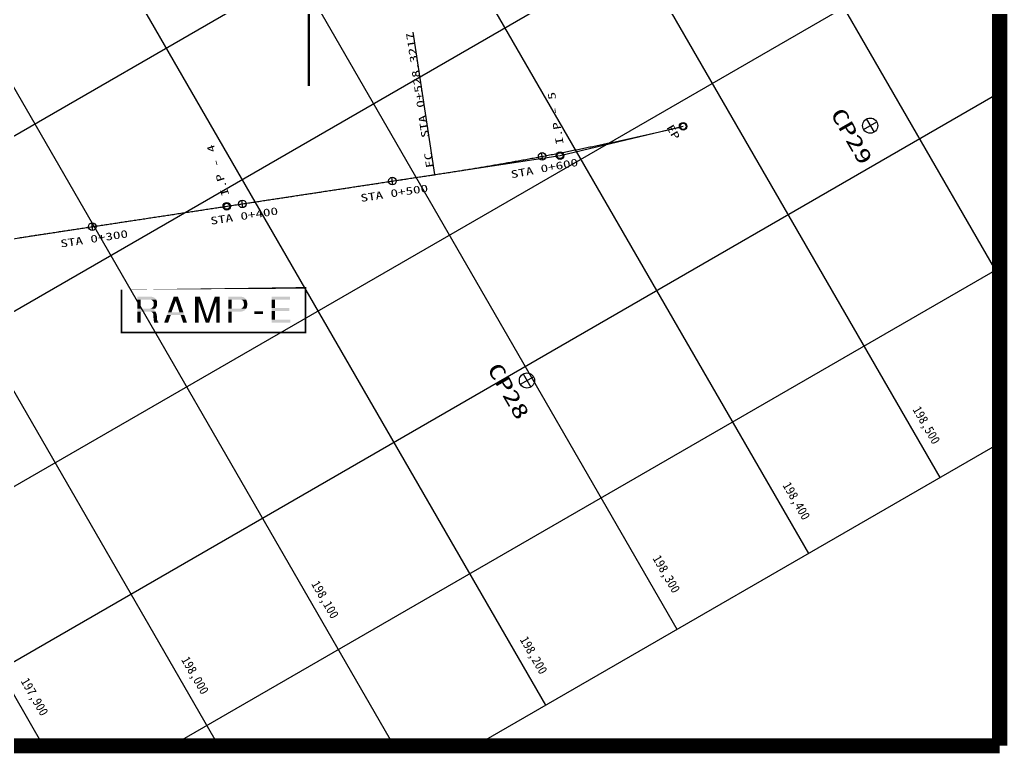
# Model space of a CAD drawing. Header units: feet. Extents: x 229381 to 233586, y 197484 to 200454.
# Drawn here: x 231585 to 232235, y 198672 to 199162 of the extents above; entities that cross this region are included whole.
import ezdxf
from ezdxf.enums import TextEntityAlignment as Align

# ---------------------------------------------------------------- set-up
doc = ezdxf.new("R2010")
doc.units = ezdxf.units.FT
doc.header["$LTSCALE"] = 10
doc.header["$MEASUREMENT"] = 0
for name, color, linetype in [('CA-ALGN-CNTL', 2, 'CONTINUOUS'), ('CA-ALGN-STSM', 2, 'CONTINUOUS'), ('CA-ALGN-SUBL', 1, 'CONTINUOUS'), ('CA-ALGN-SUBT', 2, 'CONTINUOUS'), ('CA-ALGN-TEXT', 3, 'CONTINUOUS'), ('CA-LEAL', 1, 'CONTINUOUS'), ('CV-GRID-LINE', 1, 'CONTINUOUS'), ('CV-GRID-TEXT', 4, 'CONTINUOUS'), ('CV-SURV-SYMB', 3, 'CONTINUOUS'), ('CV-SURV-TEXT', 3, 'CONTINUOUS'), ('CZ-LIN1', 7, 'CONTINUOUS'), ('CZ-TEX1', 6, 'CONTINUOUS')]:
    doc.layers.add(name, color=color, linetype=linetype)
doc.styles.add('HS', font='DotumChe.ttf')
doc.styles.add('RP2', font='DotumChe.ttf')

msp = doc.modelspace()

# ---------------------------------------------------------------- linework, layer by layer
at = {"layer": 'CA-ALGN-CNTL'}
msp.add_lwpolyline([(231583.9090678167, 199018.1415731002), (231584.8977222753, 199018.2917733469), (231585.8863767338, 199018.4419735936), (231586.8750398526, 199018.5921788402), (231587.8636943111, 199018.7423790869), (231588.8523487697, 199018.8925793336), (231589.8410032282, 199019.0427795803), (231590.8296576867, 199019.1929798269), (231591.8183121453, 199019.3431800736), (231592.8069666039, 199019.4933803203), (231593.7956210624, 199019.6435805669), (231594.7842755209, 199019.7937808136), (231595.7729386397, 199019.9439860603), (231596.7615930983, 199020.0941863069), (231597.7502475568, 199020.2443865536), (231598.7389020154, 199020.3945868002), (231599.7275564739, 199020.5447870469), (231600.7162109325, 199020.6949872937), (231601.704865391, 199020.8451875403), (231602.6935198495, 199020.995387787), (231603.6821879684, 199021.1455843734), (231604.6708424269, 199021.29578462), (231605.6594968854, 199021.4459848667), (231606.648151344, 199021.5961851134), (231607.6368058025, 199021.74638536), (231608.6254602611, 199021.8965856067), (231609.6141147196, 199022.0467858534), (231610.6027691782, 199022.1969861001), (231611.5914236368, 199022.3471863467), (231612.5800867555, 199022.4973915934), (231613.5687412141, 199022.6475918401), (231614.5573956726, 199022.7977920868), (231615.5460501311, 199022.9479923334), (231616.5347045897, 199023.0981925801), (231617.5233590482, 199023.2483928268), (231618.5120135068, 199023.3985930734), (231619.5006679653, 199023.5487933201), (231620.4893310841, 199023.6989985668), (231621.4779855427, 199023.8491988135), (231622.4666400012, 199023.9993990602), (231623.4552944597, 199024.1495993068), (231624.4439489183, 199024.2997995535), (231625.4326033769, 199024.4499998002), (231626.4212578354, 199024.6002000468), (231627.409912294, 199024.7504002935), (231628.3985667525, 199024.9006005402), (231629.3872298713, 199025.0508057868), (231630.3758843298, 199025.2010060335), (231631.3645387884, 199025.3512062802), (231632.3531932469, 199025.5014065269), (231633.3418477055, 199025.6516067736), (231634.330502164, 199025.8018070202), (231635.3191566226, 199025.9520072669), (231636.3078110811, 199026.1022075136), (231637.2964741999, 199026.2524127603), (231638.2851286585, 199026.4026130069), (231639.273783117, 199026.5528132536), (231640.2624375756, 199026.7030135003), (231641.251092034, 199026.853213747), (231642.2397464926, 199027.0034139936), (231643.2284009511, 199027.1536142403), (231644.2170554097, 199027.3038144869), (231645.2057098683, 199027.4540147336), (231646.1943729871, 199027.6042199803), (231647.1830274456, 199027.754420227), (231648.1716819041, 199027.9046204736), (231649.1603363627, 199028.0548207203), (231650.1489908213, 199028.205020967), (231651.1376452798, 199028.3552212137), (231652.1262997384, 199028.5054214603), (231653.1149541969, 199028.655621707), (231654.1036173156, 199028.8058269537), (231655.0922717741, 199028.9560272003), (231656.0809262327, 199029.106227447), (231657.0695806913, 199029.2564276936), (231658.0582351498, 199029.4066279404), (231659.0468896083, 199029.5568281871), (231660.035544067, 199029.7070284337), (231661.0241985255, 199029.8572286804), (231662.012852984, 199030.007428927), (231663.0015161028, 199030.1576341737), (231663.9901705614, 199030.3078344204), (231664.9788250198, 199030.4580346671), (231665.9674794784, 199030.6082349137), (231666.9561339369, 199030.7584351604), (231667.9447883956, 199030.9086354071), (231668.933442854, 199031.0588356538), (231669.9220973126, 199031.2090359004), (231670.9107517712, 199031.3592361471), (231671.8994148899, 199031.5094413938), (231672.8880693485, 199031.6596416404), (231673.8767238071, 199031.8098418871), (231674.8653782656, 199031.9600421338), (231675.8540327241, 199032.1102423805), (231676.8426871827, 199032.2604426271), (231677.8313416413, 199032.4106428738), (231678.8199960997, 199032.5608431204), (231679.8086592186, 199032.7110483672), (231680.7973136771, 199032.8612486139), (231681.7859681357, 199033.0114488605), (231682.7746225942, 199033.1616491072), (231683.7632770527, 199033.3118493538), (231684.7519315113, 199033.4620496005), (231685.7405859698, 199033.6122498472), (231686.7292404284, 199033.7624500939), (231687.717894887, 199033.9126503405), (231688.7065580057, 199034.0628555872), (231689.6952124642, 199034.2130558339), (231690.6838669227, 199034.3632560805), (231691.6725213813, 199034.5134563272), (231692.6611758399, 199034.6636565739), (231693.6498302984, 199034.8138568206), (231694.638484757, 199034.9640570672), (231695.6271392155, 199035.1142573139), (231696.6158023343, 199035.2644625606), (231697.6044567929, 199035.4146628072), (231698.5931112514, 199035.5648630539), (231699.58176571, 199035.7150633006), (231700.5704201685, 199035.8652635472), (231701.5590746271, 199036.015463794), (231702.5477290856, 199036.1656640407), (231703.5363835441, 199036.3158642873), (231704.5250380027, 199036.466064534), (231705.5137011215, 199036.6162697807), (231706.50235558, 199036.7664700273), (231707.4910100386, 199036.916670274), (231708.4796694971, 199037.0668618605), (231709.4683239557, 199037.2170621071), (231710.4569784142, 199037.3672623538), (231711.4456328728, 199037.5174626004), (231712.4342873313, 199037.6676628471), (231713.42295045, 199037.8178680938), (231714.4116049086, 199037.9680683404), (231715.4002593671, 199038.1182685871), (231716.3889138257, 199038.2684688338), (231717.3775682843, 199038.4186690804), (231718.3662227428, 199038.5688693271), (231719.3548772013, 199038.7190695738), (231720.3435316599, 199038.8692698205), (231721.3321861185, 199039.0194700672), (231722.3208492372, 199039.1696753139), (231723.3095036958, 199039.3198755605), (231724.2981581543, 199039.4700758072), (231725.2868126128, 199039.6202760539), (231726.2754670714, 199039.7704763005), (231727.2641215299, 199039.9206765472), (231728.2527759885, 199040.0708767938), (231729.241430447, 199040.2210770405), (231730.2300935658, 199040.3712822872), (231731.2187480244, 199040.5214825339), (231732.2074024829, 199040.6716827806), (231733.1960569415, 199040.8218830272), (231734.1847114, 199040.9720832739), (231735.1733658586, 199041.1222835206), (231736.1620203171, 199041.2724837673), (231737.1506747757, 199041.4226840139), (231738.1393292342, 199041.5728842606), (231739.127992353, 199041.7230895073), (231740.1166468115, 199041.8732897539), (231741.1053012701, 199042.0234900006), (231742.0939557286, 199042.1736902473), (231743.0826101872, 199042.3238904939), (231744.0712646457, 199042.4740907406), (231745.0599191043, 199042.6242909873), (231746.0485735628, 199042.774491234), (231747.0372280213, 199042.9246914806), (231748.0258911402, 199043.0748967273), (231749.0145455987, 199043.225096974), (231750.0032000572, 199043.3752972207), (231750.9918545158, 199043.5254974673), (231751.9805089743, 199043.675697714), (231752.9691634329, 199043.8258979607), (231753.9578178914, 199043.9760982074), (231754.94647235, 199044.1262984541), (231755.9351354687, 199044.2765037007), (231756.9237899273, 199044.4267039474), (231757.9124443858, 199044.576904194), (231758.9010988444, 199044.7271044407), (231759.8897533029, 199044.8773046873), (231760.8784077615, 199045.0275049341), (231761.86706222, 199045.1777051807), (231762.8557166785, 199045.3279054274), (231763.8443711371, 199045.4781056741), (231764.8330342559, 199045.6283109208), (231765.8216887144, 199045.7785111674), (231766.810343173, 199045.9287114141), (231767.7989976315, 199046.0789116608), (231768.7876520901, 199046.2291119075), (231769.7763065486, 199046.3793121541), (231770.7649610072, 199046.5295124008), (231771.7536154657, 199046.6797126475), (231772.7422785845, 199046.8299178941), (231773.7309330431, 199046.9801181408), (231774.7195875017, 199047.1303183875), (231775.7082419602, 199047.2805186341), (231776.5476072662, 199047.408035278), (231776.6968964187, 199047.4307188808), (231777.6855508772, 199047.5809191275), (231778.6742053358, 199047.7311193742), (231779.6628597943, 199047.8813196209), (231780.6515142529, 199048.0315198675), (231781.6401773717, 199048.1817251142), (231782.6288318303, 199048.3319253608), (231783.6174862887, 199048.4821256075), (231784.6061407473, 199048.6323258542), (231785.5947952058, 199048.7825261009), (231786.5834496644, 199048.9327263475), (231787.5721041229, 199049.0829265942), (231788.5607585814, 199049.2331268409), (231789.5494217003, 199049.3833320875), (231790.5380761588, 199049.5335323343), (231791.5267306173, 199049.6837325809), (231792.5153850759, 199049.8339328276), (231793.5040395344, 199049.9841330743), (231794.492693993, 199050.1343333209), (231795.4813484515, 199050.2845335676), (231796.4700029101, 199050.4347338143), (231796.4729777812, 199050.4351811863), (231797.4586573687, 199050.5849340609), (231798.4473204874, 199050.7351393076), (231799.435974946, 199050.8853395543), (231800.4246294045, 199051.0355398009), (231801.413283863, 199051.1857400476), (231802.4019383216, 199051.3359402943), (231803.3905927801, 199051.486140541), (231804.3792472387, 199051.6363407877), (231805.3679016972, 199051.7865410343), (231806.356564816, 199051.936746281), (231807.3452192746, 199052.0869465277), (231808.3338737331, 199052.2371467744), (231809.3225281917, 199052.387347021), (231810.3111826502, 199052.5375472677), (231811.2998371088, 199052.6877475143), (231812.2884915672, 199052.8379477611), (231813.2771460259, 199052.9881480077), (231814.2658054844, 199053.1383395941), (231815.2544686032, 199053.2885448408), (231816.2431230617, 199053.4387450874), (231816.3864761323, 199053.460530286), (231817.2317775203, 199053.5889453341), (231818.2204319789, 199053.7391455808), (231819.2090864374, 199053.8893458275), (231820.1977408959, 199054.0395460742), (231821.1863953545, 199054.1897463209), (231822.1750498131, 199054.3399465675), (231823.1637129318, 199054.4901518142), (231824.1523673904, 199054.6403520608), (231825.1410218489, 199054.7905523076), (231826.1296763074, 199054.9407525542), (231827.118330766, 199055.0909528009), (231828.1069852245, 199055.2411530475), (231829.0956396831, 199055.3913532942), (231830.0842941416, 199055.5415535409), (231831.0729486002, 199055.6917537876), (231832.061611719, 199055.8419590343), (231833.0502661775, 199055.9921592809), (231834.038920636, 199056.1423595276), (231835.0275750946, 199056.2925597742), (231836.0162295532, 199056.442760021), (231836.2544902947, 199056.478960311), (231837.0048840116, 199056.5929602676), (231837.9935384703, 199056.7431605143), (231838.9821929288, 199056.8933607609), (231839.9708473873, 199057.0435610076), (231840.9595105061, 199057.1937662543), (231841.9481649647, 199057.3439665009), (231842.9368194232, 199057.4941667476), (231843.9254738817, 199057.6443669943), (231844.9141283403, 199057.794567241), (231845.9027827989, 199057.9447674876), (231846.8914372573, 199058.0949677344), (231847.8800917159, 199058.245167981), (231848.8687548348, 199058.3953732277), (231849.8574092933, 199058.5455734744), (231850.8460637518, 199058.695773721), (231851.8347182103, 199058.8459739677), (231852.8233726689, 199058.9961742143), (231853.8120271274, 199059.146374461), (231854.800681586, 199059.2965747077), (231855.7893360445, 199059.4467749544), (231856.1917193136, 199059.5079066883), (231856.7779905031, 199059.596975201), (231857.7666536219, 199059.7471804477), (231858.0847134931, 199059.7955045909), (231858.7552877214, 199059.8974959572), (231859.7438540453, 199060.0482688576), (231860.732349914, 199060.1995437899), (231861.720763007, 199060.3513020939), (231862.7091056448, 199060.5035624299), (231863.6973705071, 199060.6562974773), (231864.685564914, 199060.8095345566), (231865.6736715453, 199060.9632636679), (231866.6617177215, 199061.1174774906), (231867.6496761219, 199061.2721833452), (231868.637555407, 199061.4273862318), (231869.6253655766, 199061.5830688298), (231870.6130916308, 199061.73925712), (231871.6007399093, 199061.8959201216), (231872.5883177326, 199062.0530851552), (231873.5758127802, 199062.2107335604), (231874.5632287125, 199062.3688789976), (231875.550561869, 199062.5275078065), (231876.0787585902, 199062.6125842491), (231876.5378245704, 199062.6866386473), (231877.525004496, 199062.8462528599), (231878.512101646, 199063.0063504441), (231879.4991196806, 199063.1669450602), (231880.4860635997, 199063.3280280481), (231881.4729284035, 199063.4896080678), (231882.4597017713, 199063.6516664592), (231883.4464046839, 199063.8142268827), (231884.4330198208, 199063.977279338), (231885.419557182, 199064.1408065048), (231886.4060104279, 199064.3048393637), (231887.3923945582, 199064.4693519341), (231888.3786772527, 199064.6343601967), (231889.364894492, 199064.799861831), (231890.3510202953, 199064.9658418369), (231891.3370669832, 199065.1323188748), (231892.3230258955, 199065.2992879446), (231893.3089106923, 199065.4667453861), (231894.2946990532, 199065.6346898596), (231895.2804132986, 199065.8031227047), (231896.2660397684, 199065.9720475817), (231897.2515921227, 199066.1414608306), (231898.2370567014, 199066.3113661113), (231899.222424844, 199066.481758424), (231900.2077138714, 199066.6526477685), (231901.192920123, 199066.8240204848), (231902.1780435989, 199066.9958765727), (231903.1630742992, 199067.1682333529), (231904.1480308839, 199067.3410785047), (231905.1328960329, 199067.5144020283), (231906.117668406, 199067.688226244), (231907.1023580036, 199067.8625338314), (231908.0869648255, 199068.0373247904), (231909.0714875319, 199068.2126214417), (231910.0559101422, 199068.3883914647), (231911.0402536369, 199068.5646585196), (231912.024509356, 199068.7414176065), (231913.0086822995, 199068.918660065), (231913.992758807, 199069.0963895555), (231914.9767475388, 199069.2746110779), (231915.9606484949, 199069.4533246322), (231916.9444666753, 199069.6325215583), (231917.9281834199, 199069.8122141765), (231918.9118173887, 199069.9923901664), (231919.8953685818, 199070.173049528), (231920.8788183391, 199070.3542045818), (231921.8621803207, 199070.5358516676), (231922.8454595265, 199070.717982125), (231923.8286422965, 199070.9005996143), (231924.8117372907, 199071.0837091357), (231925.794735849, 199071.2673056889), (231926.7776516316, 199071.4513856138), (231927.7604659783, 199071.635961231), (231928.7431975493, 199071.8210202198), (231929.7258276844, 199072.0065749008), (231930.7083663836, 199072.1926079534), (231931.690817307, 199072.379133038), (231932.6731804548, 199072.5661501546), (231933.6554385064, 199072.7536493032), (231934.6376087823, 199072.9416404836), (231935.6196912825, 199073.130123696), (231936.6016736865, 199073.3190802801), (231937.5835633149, 199073.5085375563), (231938.5653565073, 199073.6984818646), (231939.5470582638, 199073.8889045444), (231940.5286672445, 199074.0798279165), (231941.5101761292, 199074.2712246603), (231942.4915922381, 199074.4631220962), (231943.4729169111, 199074.6554979039), (231944.4541401482, 199074.8483694037), (231945.4352719493, 199075.0417192753), (231946.4163023146, 199075.235564839), (231947.3972362438, 199075.4298974347), (231948.378078737, 199075.624708402), (231949.3588197944, 199075.8200150615), (231950.3394644159, 199076.0158087531), (231951.3200176015, 199076.2120808162), (231952.300469351, 199076.4088485715), (231953.2808160044, 199076.6060983589), (231954.2610748821, 199076.8038401782), (231955.2412286637, 199077.0020640293), (231956.2212810092, 199077.2007835727), (231957.2012419188, 199077.3999814877), (231958.1811063925, 199077.5996664347), (231959.1608607701, 199077.7998420739), (231960.1405187117, 199078.0005047451), (231961.1200852173, 199078.2016457878), (231962.0995502871, 199078.4032825229), (231963.0789052605, 199078.6054099501), (231964.0581687982, 199078.808015749), (231965.0373272396, 199079.0111035798), (231966.016384245, 199079.2146871029), (231966.9953448146, 199079.4187576578), (231967.9742002879, 199079.6233102447), (231968.9529506651, 199079.8283448636), (231969.9315996063, 199080.0338751746), (231970.9101571116, 199080.2398838573), (231971.8885958604, 199080.4463782323), (231972.8669468336, 199080.6533646391), (231973.8451790502, 199080.8608367382), (231974.823319831, 199081.0687872089), (231975.8013591759, 199081.2772333718), (231976.7792934245, 199081.4861615667), (231977.757122577, 199081.6955717935), (231978.7348416333, 199081.9054727125), (231979.7124555933, 199082.1158556635), (231980.6899731176, 199082.3267256464), (231981.6673805455, 199082.5380863215), (231982.6446828772, 199082.7499290285), (231983.6218801127, 199082.9622537674), (231984.5989809124, 199083.1750655384), (231985.5759629557, 199083.3883630014), (231986.5528485629, 199083.6021474965), (231987.5296154137, 199083.8164176837), (231988.5062858287, 199084.0311749029), (231989.4828511472, 199084.246414154), (231990.4592977096, 199084.4621390973), (231991.4356528359, 199084.6783424122), (231992.4118842057, 199084.8950400797), (231993.3880191397, 199085.1122247791), (231994.3640403172, 199085.3298865104), (231995.3399563985, 199085.5480302736), (231996.3157710438, 199085.7666697291), (231997.2914582725, 199085.9857898767), (231998.2670540653, 199086.2053883961), (231999.2425347618, 199086.4254862678), (232000.217906702, 199086.6460525113), (232001.1931685458, 199086.8671094469), (232002.1683116334, 199087.0886520748), (232003.1433582848, 199087.3106817346), (232004.1182911799, 199087.5331884263), (232005.0931053185, 199087.7561808102), (232006.0678180213, 199087.9796688863), (232007.0424083074, 199088.2036289944), (232008.0169021574, 199088.4280761344), (232008.9912772511, 199088.6530089665), (232009.9655335883, 199088.8784274909), (232010.9396848293, 199089.1043280473), (232011.9137223138, 199089.3307056355), (232012.8876497022, 199089.557573916), (232013.8614583341, 199089.7849278887), (232014.8351618698, 199090.0127638932), (232015.8087466491, 199090.24108559), (232016.782217672, 199090.4698843187), (232017.7555785987, 199090.6991737396), (232018.7288207689, 199090.9289488528), (232019.7019491827, 199091.1592009978), (232020.6749725003, 199091.3899351748), (232021.6478770614, 199091.621155044)], dxfattribs=at)
at = {"layer": 'CA-ALGN-STSM', "linetype": 'Continuous'}
for p, q in [((231929.2064509764, 199069.3643217474), (231928.2799304621, 199074.2777223524)), ((231929.2064509764, 199069.3643217474), (231928.2799304621, 199074.2777223524)), ((231830.4597990884, 199053.0699198945), (231829.708792855, 199058.0132008475)), ((231830.4597990884, 199053.0699198945), (231829.708792855, 199058.0132008475)), ((231731.5942443109, 199038.0498438875), (231730.8432380776, 199042.9931248405)), ((231731.5942443109, 199038.0498438875), (231730.8432380776, 199042.9931248405)), ((231632.7286895335, 199023.0297678805), (231631.9776833001, 199027.9730488335)), ((231632.7286895335, 199023.0297678805), (231631.9776833001, 199027.9730488335))]:
    msp.add_line(p, q, dxfattribs=at)
for centre, radius in [((232021.6478770614, 199091.621155044), 2.5), ((232021.6478770614, 199091.621155044), 2), ((231928.7431975493, 199071.8210202198), 2.5), ((231940.525583127, 199072.3202697649), 2.5), ((231940.525583127, 199072.3202697649), 2), ((231830.0842941416, 199055.5415535409), 2.5), ((231720.9620923421, 199038.9632512912), 2.5), ((231720.9620923421, 199038.9632512912), 2), ((231731.2187480244, 199040.5214825339), 2.5), ((231632.3531932469, 199025.5014065269), 2.5)]:
    msp.add_circle(centre, radius, dxfattribs=at)
at = {"layer": 'CA-ALGN-SUBL', "linetype": 'Continuous'}
msp.add_line((231858.0847134931, 199059.7955045909), (231843.8156437195, 199153.7177784154), dxfattribs=at)
at = {"layer": 'CA-ALGN-SUBL'}
for points in [[(231940.525583127, 199072.3202697649), (232021.6478770614, 199091.621155044)], [(231489.5621337839, 198967.5640763834), (231519.6456681314, 199002.5588664223), (231564.0501641522, 199015.1245232298), (231720.9620923421, 199038.9632512912), (231940.525583127, 199072.3202697649)]]:
    msp.add_lwpolyline(points, dxfattribs=at)
at = {"layer": 'CA-LEAL', "const_width": 1.5}
msp.add_lwpolyline([(231774.9593306724, 199118.2653239247), (231774.9593306722, 199322.5719166343)], dxfattribs=at)
at = {"layer": 'CV-GRID-LINE'}
for p, q in [((231140.2342032531, 199479.7911405644), (231600.0418243893, 198683.3809790511)), ((231255.7042570911, 199479.7911405645), (231715.5118782273, 198683.3809790512)), ((231371.174310929, 199479.7911405647), (231830.9819320653, 198683.3809790513)), ((231486.6443647668, 199479.7911405648), (231930.9819320653, 198710.1758982945)), ((231602.1144186048, 199479.7911405649), (232017.5844724436, 198760.1758982947)), ((231717.5844724427, 199479.791140565), (232104.1870128219, 198810.1758982948)), ((231833.0545262808, 199479.7911405652), (232190.7895532005, 198860.1758982948)), ((231948.5245801187, 199479.7911405653), (232230.1878091148, 198991.9361173213)), ((230681.1651818357, 198565.9441303), (232230.1878091142, 199460.2727611423)), ((230681.1651818359, 198450.474076462), (232230.1878091144, 199344.8027073044)), ((230681.165181836, 198335.0040226241), (232230.1878091145, 199229.3326534665)), ((231484.5717705514, 198683.3809790509), (232230.1878091146, 199113.8625996286)), ((231684.5717705514, 198683.3809790512), (232230.1878091146, 198998.3925457906)), ((231884.5717705514, 198683.3809790514), (232230.1878091148, 198882.9224919528))]:
    msp.add_line(p, q, dxfattribs=at)
at = {"layer": 'CV-SURV-SYMB', "linetype": 'Continuous'}
for p, q in [((232140.5655619496, 199089.5664028994), (232149.2258159874, 199094.5664028994)), ((232140.5655619496, 199089.5664028994), (232149.2258159874, 199094.5664028994)), ((232142.3956889686, 199096.3965299182), (232147.3956889685, 199087.7362758805)), ((232142.3956889686, 199096.3965299183), (232147.3956889685, 199087.7362758805)), ((231914.4070129548, 198921.6045003247), (231923.0672669926, 198926.6045003247)), ((231914.4070129548, 198921.6045003247), (231923.0672669926, 198926.6045003247)), ((231916.2371399737, 198928.4346273437), (231921.2371399737, 198919.7743733058)), ((231916.2371399737, 198928.4346273437), (231921.2371399737, 198919.7743733058))]:
    msp.add_line(p, q, dxfattribs=at)
for centre in [(232144.8956889685, 199092.0664028995), (232144.8956889685, 199092.0664028995), (231918.7371399736, 198924.1045003247), (231918.7371399736, 198924.1045003246)]:
    msp.add_circle(centre, 5, dxfattribs=at)
at = {"layer": 'CZ-LIN1'}
msp.add_lwpolyline([(232230.1878091142, 199479.7911405656, 10, 10, 0), (230681.1651818347, 199479.7911405639, 10, 10, 0), (230681.1651818362, 198136.9708175362, 10, 10, 0), (231439.3480239278, 198136.970817537, 10, 10, 0), (231439.3480239274, 198493.010723144, 10, 10, 0), (231439.3480239272, 198683.3809790509, 10, 10, 0), (232230.187809115, 198683.3809790517, 0, 0, 0)], format="xyseb", dxfattribs=at)
at = {"layer": 'CZ-LIN1', "const_width": 10}
msp.add_lwpolyline([(232230.187809115, 198683.3809790517), (232230.1878091142, 199479.7911405656)], dxfattribs=at)
at = {"layer": 'CZ-LIN1', "const_width": 1.1}
msp.add_lwpolyline([(231651.6012122981, 198985.1723934651), (231772.8807995885, 198985.1723934653), (231772.8807995885, 198955.6552321742), (231651.6012122982, 198955.6552321741)], close=True, dxfattribs=at)
at = {"layer": 'CZ-TEX1'}
for points in [[(231661.9708481092, 198979.4175817142), (231661.9708481092, 198979.3391503417), (231661.9708481092, 198979.4175817142), (231671.4610441876, 198979.3391503417)], [(231661.9708481092, 198979.3391503417), (231661.9708481092, 198978.6332679887), (231671.4610441876, 198979.3391503417), (231673.5002598739, 198978.6332679887)], [(231661.9708481092, 198978.6332679887), (231661.9708481092, 198977.8489542632), (231673.5002598739, 198978.6332679887), (231674.2845735994, 198977.8489542632)], [(231661.9708481092, 198977.8489542632), (231661.9708481092, 198977.4567974004), (231674.2845735994, 198977.8489542632), (231674.4450014069, 198977.4567974005)], [(231661.9708481092, 198977.4567974004), (231661.9708481092, 198977.0646405377), (231664.2453579131, 198977.4567974005), (231664.245357913, 198977.0646405377)], [(231661.9708481092, 198977.0646405377), (231661.9708481092, 198976.3587581848), (231664.245357913, 198977.0646405377), (231664.2453579131, 198976.3587581848)], [(231661.9708481092, 198976.3587581848), (231661.9708481092, 198976.1234640671), (231664.2453579131, 198976.3587581848), (231664.245357913, 198976.1234640672)], [(231661.9708481092, 198976.1234640671), (231661.9708481091, 198975.103856224), (231664.245357913, 198976.1234640672), (231664.245357913, 198975.103856224)], [(231661.9708481091, 198975.103856224), (231661.9708481092, 198973.6136601456), (231664.245357913, 198975.103856224), (231664.2453579131, 198973.6136601456)], [(231670.6767304621, 198977.4567974005), (231671.7747696777, 198977.0646405377), (231674.4450014069, 198977.4567974005), (231674.6054292143, 198977.0646405377)], [(231671.7747696777, 198977.0646405377), (231672.4806520307, 198976.3587581848), (231674.6054292143, 198977.0646405377), (231674.8941992678, 198976.3587581848)], [(231672.4806520307, 198976.3587581848), (231672.5541814424, 198976.1234640672), (231674.8941992678, 198976.3587581848), (231674.9904559523, 198976.1234640672)], [(231672.5541814424, 198976.1234640672), (231672.8728088934, 198975.103856224), (231674.9904559523, 198976.1234640672), (231674.9904559522, 198975.103856224)], [(231672.8728088934, 198975.103856224), (231672.7432266258, 198973.6136601456), (231674.9904559522, 198975.103856224), (231674.9904559523, 198973.6136601456)], [(231684.8764997816, 198976.2018954397), (231683.6179069327, 198972.7509150476), (231687.1397285646, 198976.2018954397), (231685.8780798191, 198972.7509150476)], [(231684.9623129303, 198976.4371895574), (231684.8764997816, 198976.2018954397), (231687.2257500699, 198976.4371895574), (231687.5394755601, 198976.2018954397)], [(231686.0206750988, 198979.3391503417), (231684.9623129303, 198976.4371895574), (231688.7943775209, 198979.3391503417), (231689.7968730647, 198976.4371895574)], [(231686.0492794817, 198979.4175817142), (231688.7943775209, 198979.3391503417), (231686.0492794817, 198979.4175817142), (231686.0206750988, 198979.3391503417)], [(231687.2257500699, 198976.4371895574), (231687.1397285646, 198976.2018954397), (231689.7968730647, 198976.4371895574), (231689.8781564871, 198976.2018954397)], [(231687.5394755601, 198976.2018954397), (231688.6131139044, 198972.7509150476), (231689.8781564871, 198976.2018954397), (231691.0703133498, 198972.7509150476)], [(231700.088495168, 198979.4175817142), (231700.088495168, 198979.3391503417), (231700.088495168, 198979.4175817142), (231703.3041814425, 198979.3391503417)], [(231700.088495168, 198979.3391503417), (231700.088495168, 198978.3979738711), (231703.3041814425, 198979.3391503417), (231703.6213169924, 198978.3979738711)], [(231700.088495168, 198978.3979738711), (231700.088495168, 198975.809738577), (231703.6213169924, 198978.3979738711), (231704.4934397545, 198975.809738577)], [(231700.088495168, 198975.809738577), (231700.088495168, 198975.7313072045), (231704.4934397545, 198975.809738577), (231704.5198677171, 198975.7313072044)], [(231700.088495168, 198975.7313072045), (231700.088495168, 198975.6528758319), (231702.3630049719, 198975.7313072045), (231702.3630049719, 198975.6528758319)], [(231700.088495168, 198975.6528758319), (231700.088495168, 198972.1234640672), (231702.3630049719, 198975.6528758319), (231702.3630049719, 198972.1234640672)], [(231702.5198677171, 198975.7313072044), (231702.5463155054, 198975.6528758319), (231704.5198677171, 198975.7313072044), (231704.5462956795, 198975.6528758319)], [(231702.5463155054, 198975.6528758319), (231703.7364659842, 198972.1234640672), (231704.5462956795, 198975.6528758319), (231705.7355539915, 198972.1234640672)], [(231711.8009134686, 198975.6528758319), (231710.6244428804, 198972.1234640672), (231713.8139853641, 198975.6528758319), (231712.6238348853, 198972.1234640672)], [(231711.8270572595, 198975.7313072045), (231711.8009134686, 198975.6528758319), (231713.9316324229, 198975.7313072045), (231713.8139853641, 198975.6528758319)], [(231711.8532010504, 198975.809738577), (231711.8270572595, 198975.7313072045), (231714.0492794818, 198975.809738577), (231714.0492794818, 198975.7313072044)], [(231712.7159461483, 198978.3979738711), (231711.8532010504, 198975.809738577), (231716.3237892857, 198978.3979738711), (231716.3237892856, 198975.809738577)], [(231713.0779370986, 198979.3391503417), (231712.7159461483, 198978.3979738711), (231716.3237892856, 198979.3391503417), (231716.3237892857, 198978.3979738711)], [(231713.1081030111, 198979.4175817142), (231713.0779370986, 198979.3391503417), (231716.3237892857, 198979.4175817143), (231716.3237892856, 198979.3391503417)], [(231714.0492794818, 198975.809738577), (231713.9316324229, 198975.7313072045), (231716.3237892856, 198975.809738577), (231716.3237892856, 198975.7313072045)], [(231714.0492794818, 198975.7313072044), (231714.0492794818, 198975.6528758319), (231716.3237892856, 198975.7313072045), (231716.3237892857, 198975.6528758319)], [(231714.0492794818, 198975.6528758319), (231714.0492794818, 198972.1234640672), (231716.3237892857, 198975.6528758319), (231716.3237892857, 198972.1234640672)], [(231722.0492794817, 198979.4175817143), (231722.0492794817, 198979.0254248515), (231730.2845735994, 198979.4175817143), (231731.9316324229, 198979.0254248515)], [(231722.0492794817, 198979.0254248515), (231722.0492794818, 198978.6332679888), (231731.9316324229, 198979.0254248515), (231732.6375147758, 198978.6332679888)], [(231722.0492794818, 198978.6332679888), (231722.0492794818, 198977.7705228907), (231732.6375147758, 198978.6332679888), (231733.5002598739, 198977.7705228908)], [(231722.0492794818, 198977.7705228907), (231722.0492794817, 198977.4567974005), (231733.5002598739, 198977.7705228908), (231733.6832664098, 198977.4567974005)], [(231722.0492794817, 198977.4567974005), (231722.0492794818, 198977.2215032829), (231724.2453579131, 198977.4567974005), (231724.2453579131, 198977.2215032829)], [(231722.0492794818, 198977.2215032829), (231722.0492794818, 198976.8293464201), (231724.2453579131, 198977.2215032829), (231724.2453579131, 198976.8293464202)], [(231722.0492794818, 198976.8293464201), (231722.0492794817, 198976.4371895574), (231724.2453579131, 198976.8293464202), (231724.245357913, 198976.4371895574)], [(231722.0492794817, 198976.4371895574), (231722.0492794818, 198975.4960130868), (231724.245357913, 198976.4371895574), (231724.2453579131, 198975.4960130868)], [(231722.0492794818, 198975.4960130868), (231722.0492794817, 198974.946993479), (231724.2453579131, 198975.4960130868), (231724.2453579131, 198974.946993479)], [(231722.0492794817, 198974.946993479), (231722.0492794818, 198973.8489542633), (231724.2453579131, 198974.946993479), (231724.2453579131, 198973.8489542633)], [(231730.2061422269, 198977.4567974005), (231730.9120245798, 198977.2215032829), (231733.6832664098, 198977.4567974005), (231733.8205213118, 198977.2215032829)], [(231730.9120245798, 198977.2215032829), (231731.3433971289, 198976.8293464202), (231733.8205213118, 198977.2215032829), (231734.0492794818, 198976.8293464201)], [(231731.3433971289, 198976.8293464202), (231731.7747696778, 198976.4371895574), (231734.0492794818, 198976.8293464201), (231734.1473186974, 198976.4371895574)], [(231731.7747696778, 198976.4371895574), (231732.1669265406, 198975.4960130868), (231734.1473186974, 198976.4371895574), (231734.3826128151, 198975.4960130868)], [(231732.1669265406, 198975.4960130868), (231732.1907969583, 198974.946993479), (231734.3826128151, 198975.4960130868), (231734.519867717, 198974.946993479)], [(231732.1907969583, 198974.946993479), (231732.2385377937, 198973.8489542633), (231734.519867717, 198974.946993479), (231734.4414363445, 198973.8489542633)], [(231750.5982990896, 198979.4175817143), (231750.5982990896, 198977.4567974006), (231762.519867717, 198979.4175817143), (231762.5198677171, 198977.4567974006)], [(231750.5982990896, 198977.4567974006), (231750.5982990896, 198971.9666013221), (231752.794377521, 198977.4567974006), (231752.794377521, 198971.9666013222)], [(231661.9708481092, 198973.6136601456), (231661.9708481092, 198973.2999346554), (231664.2453579131, 198973.6136601456), (231664.245357913, 198973.2999346554)], [(231661.9708481092, 198973.2999346554), (231661.9708481092, 198972.7509150475), (231664.245357913, 198973.2999346554), (231664.2453579131, 198972.7509150475)], [(231661.9708481092, 198972.7509150475), (231661.9708481092, 198972.4371895574), (231664.2453579131, 198972.7509150475), (231664.245357913, 198972.4371895573)], [(231661.9708481092, 198972.4371895574), (231661.9708481092, 198971.7313072044), (231664.245357913, 198972.4371895573), (231664.245357913, 198971.7313072044)], [(231661.9708481092, 198971.7313072044), (231661.9708481092, 198971.5744444593), (231664.245357913, 198971.7313072044), (231664.245357913, 198971.5744444593)], [(231661.9708481092, 198971.5744444593), (231661.9708481092, 198971.4960130868), (231664.245357913, 198971.5744444593), (231664.2453579131, 198971.4960130868)], [(231661.9708481092, 198971.4960130868), (231661.9708481092, 198970.7901307338), (231673.7982990897, 198971.4960130868), (231672.951240266, 198970.7901307338)], [(231661.9708481092, 198970.7901307338), (231661.9708481092, 198970.5548366162), (231672.951240266, 198970.7901307338), (231672.951240266, 198970.5548366162)], [(231661.9708481092, 198970.5548366162), (231661.9708481092, 198969.8489542632), (231672.951240266, 198970.5548366162), (231673.8139853641, 198969.8489542632)], [(231661.9708481092, 198969.8489542632), (231661.9708481092, 198969.535228773), (231673.8139853641, 198969.8489542632), (231673.9800753295, 198969.535228773)], [(231661.9708481092, 198969.535228773), (231661.9708481092, 198969.2999346554), (231664.2453579131, 198969.535228773), (231664.2453579131, 198969.2999346554)], [(231661.9708481092, 198969.2999346554), (231661.9708481092, 198968.5940523024), (231664.2453579131, 198969.2999346554), (231664.2453579131, 198968.5940523024)], [(231661.9708481092, 198968.5940523024), (231661.9708481092, 198968.5156209299), (231664.2453579131, 198968.5940523024), (231664.245357913, 198968.5156209299)], [(231661.9708481092, 198968.5156209299), (231661.9708481092, 198967.809738577), (231664.245357913, 198968.5156209299), (231664.245357913, 198967.809738577)], [(231661.9708481092, 198967.809738577), (231661.9708481092, 198966.5548366162), (231664.245357913, 198967.809738577), (231664.2453579131, 198966.5548366162)], [(231670.8074494163, 198971.5744444593), (231670.5198677171, 198971.4960130868), (231673.8924167366, 198971.5744444593), (231673.7982990897, 198971.4960130868)], [(231671.3826128151, 198971.7313072044), (231670.8074494163, 198971.5744444593), (231674.006498733, 198971.7313072044), (231673.8924167366, 198971.5744444593)], [(231670.8335932072, 198969.535228773), (231671.5394755602, 198969.2999346554), (231673.9800753295, 198969.535228773), (231674.1046428035, 198969.2999346554)], [(231672.1427938105, 198972.4371895574), (231671.3826128151, 198971.7313072044), (231674.519867717, 198972.4371895573), (231674.006498733, 198971.7313072044)], [(231671.5394755602, 198969.2999346554), (231672.245357913, 198968.5940523024), (231674.1046428035, 198969.2999346554), (231674.4783452257, 198968.5940523024)], [(231672.4806520308, 198972.7509150475), (231672.1427938105, 198972.4371895574), (231674.645357913, 198972.7509150475), (231674.519867717, 198972.4371895573)], [(231672.245357913, 198968.5940523024), (231672.2767304621, 198968.5156209299), (231674.4783452257, 198968.5940523024), (231674.5198677171, 198968.5156209299)], [(231672.2767304621, 198968.5156209299), (231672.5590834033, 198967.809738577), (231674.5198677171, 198968.5156209299), (231674.6610441876, 198967.8097385769)], [(231672.7159461483, 198973.2999346554), (231672.4806520308, 198972.7509150475), (231674.8649657562, 198973.2999346554), (231674.645357913, 198972.7509150475)], [(231672.5590834033, 198967.809738577), (231672.6148568238, 198966.5548366162), (231674.6610441876, 198967.8097385769), (231674.9120245798, 198966.5548366162)], [(231672.7432266258, 198973.6136601456), (231672.7159461483, 198973.2999346554), (231674.9904559523, 198973.6136601456), (231674.8649657562, 198973.2999346554)], [(231682.2596601046, 198969.1430719103), (231681.5805366905, 198967.3391503417), (231692.321630624, 198969.1430719103), (231692.9505207122, 198967.3391503417)], [(231682.8502022037, 198970.7116993613), (231682.2596601046, 198969.1430719103), (231685.1325601058, 198970.7116993613), (231684.5590834033, 198969.1430719103)], [(231683.6179069327, 198972.7509150476), (231682.8502022037, 198970.7116993613), (231685.8780798191, 198972.7509150476), (231685.1325601058, 198970.7116993613)], [(231688.6131139044, 198972.7509150476), (231689.2475365623, 198970.7116993613), (231691.0703133498, 198972.7509150476), (231691.7747696778, 198970.7116993613)], [(231689.2475365623, 198970.7116993613), (231689.7355539915, 198969.1430719103), (231691.7747696778, 198970.7116993613), (231692.321630624, 198969.1430719103)], [(231700.088495168, 198972.1234640672), (231700.088495168, 198971.809738577), (231702.3630049719, 198972.1234640672), (231702.3630049719, 198971.809738577)], [(231700.088495168, 198971.809738577), (231700.088495168, 198970.7901307338), (231702.3630049719, 198971.809738577), (231702.3630049719, 198970.7901307339)], [(231700.088495168, 198970.7901307338), (231700.088495168, 198970.1626797535), (231702.3630049719, 198970.7901307339), (231702.3630049719, 198970.1626797535)], [(231700.088495168, 198970.1626797535), (231700.088495168, 198968.9862091652), (231702.3630049719, 198970.1626797535), (231702.3630049719, 198968.9862091652)], [(231700.088495168, 198968.9862091652), (231700.088495168, 198968.9077777927), (231702.3630049719, 198968.9862091652), (231702.3630049719, 198968.9077777927)], [(231700.088495168, 198968.9077777927), (231700.088495168, 198965.1430719103), (231702.3630049719, 198968.9077777927), (231702.3630049719, 198965.1430719103)], [(231703.7364659842, 198972.1234640672), (231703.8422571379, 198971.809738577), (231705.7355539915, 198972.1234640672), (231705.8389799773, 198971.809738577)], [(231703.8422571379, 198971.809738577), (231704.1860783874, 198970.7901307339), (231705.8389799773, 198971.809738577), (231706.175114431, 198970.7901307339)], [(231704.1860783874, 198970.7901307339), (231704.3976606946, 198970.1626797535), (231706.175114431, 198970.7901307339), (231706.3819664026, 198970.1626797535)], [(231704.3976606946, 198970.1626797535), (231704.794377521, 198968.9862091652), (231706.3819664026, 198970.1626797535), (231706.7698138493, 198968.9862091653)], [(231704.794377521, 198968.9862091652), (231704.8205213118, 198968.9077777927), (231706.7698138493, 198968.9862091653), (231706.7956703458, 198968.9077777927)], [(231704.8205213118, 198968.9077777927), (231706.0754232726, 198965.1430719104), (231706.7956703458, 198968.9077777927), (231708.0367821751, 198965.1430719103)], [(231709.563927694, 198968.9077777927), (231708.3237892857, 198965.1430719104), (231711.5394755602, 198968.9077777927), (231710.3137573659, 198965.1430719104)], [(231709.5897639108, 198968.9862091652), (231709.563927694, 198968.9077777927), (231711.5659233486, 198968.9862091653), (231711.5394755602, 198968.9077777927)], [(231709.9773071634, 198970.1626797534), (231709.5897639108, 198968.9862091652), (231711.9626401748, 198970.1626797535), (231711.5659233486, 198968.9862091653)], [(231710.1839968982, 198970.7901307339), (231709.9773071634, 198970.1626797534), (231712.1742224823, 198970.7901307339), (231711.9626401748, 198970.1626797535)], [(231710.5198677171, 198971.809738577), (231710.1839968982, 198970.7901307339), (231712.5180437316, 198971.809738577), (231712.1742224823, 198970.7901307339)], [(231710.6244428804, 198972.1234640672), (231710.5198677171, 198971.809738577), (231712.6238348853, 198972.1234640672), (231712.5180437316, 198971.809738577)], [(231714.0492794818, 198972.1234640672), (231714.0492794818, 198971.809738577), (231716.3237892857, 198972.1234640672), (231716.3237892857, 198971.809738577)], [(231714.0492794818, 198971.809738577), (231714.0492794818, 198970.7901307338), (231716.3237892857, 198971.809738577), (231716.3237892857, 198970.7901307339)], [(231714.0492794818, 198970.7901307338), (231714.0492794818, 198970.1626797535), (231716.3237892857, 198970.7901307339), (231716.3237892857, 198970.1626797534)], [(231714.0492794818, 198970.1626797535), (231714.0492794817, 198968.9862091652), (231716.3237892857, 198970.1626797534), (231716.3237892857, 198968.9862091652)], [(231714.0492794817, 198968.9862091652), (231714.0492794818, 198968.9077777927), (231716.3237892857, 198968.9862091652), (231716.3237892856, 198968.9077777927)], [(231714.0492794818, 198968.9077777927), (231714.0492794818, 198965.1430719103), (231716.3237892856, 198968.9077777927), (231716.3237892857, 198965.1430719103)], [(231722.0492794818, 198973.8489542633), (231722.0492794818, 198973.6920915182), (231724.2453579131, 198973.8489542633), (231724.2453579131, 198973.6920915182)], [(231722.0492794818, 198973.6920915182), (231722.0492794818, 198972.6724836751), (231724.2453579131, 198973.6920915182), (231724.2453579131, 198972.6724836751)], [(231722.0492794818, 198972.6724836751), (231722.0492794818, 198972.5940523025), (231724.2453579131, 198972.6724836751), (231724.2453579131, 198972.5940523025)], [(231722.0492794818, 198972.5940523025), (231722.0492794818, 198971.7313072045), (231724.2453579131, 198972.5940523025), (231724.2453579131, 198971.7313072044)], [(231722.0492794818, 198971.7313072045), (231722.0492794818, 198971.5744444593), (231724.2453579131, 198971.7313072044), (231724.245357913, 198971.5744444593)], [(231722.0492794818, 198971.5744444593), (231722.0492794817, 198971.4175817143), (231724.245357913, 198971.5744444593), (231724.2453579131, 198971.4175817143)], [(231722.0492794817, 198971.4175817143), (231722.0492794818, 198970.7901307339), (231733.6780376517, 198971.4175817143), (231733.1342468019, 198970.7901307339)], [(231722.0492794818, 198970.7901307339), (231722.0492794818, 198970.3979738711), (231733.1342468019, 198970.7901307339), (231732.7943775209, 198970.3979738711)], [(231722.0492794818, 198970.3979738711), (231722.0492794818, 198969.9273856358), (231732.7943775209, 198970.3979738711), (231732.0100637955, 198969.9273856358)], [(231722.0492794818, 198969.9273856358), (231722.0492794817, 198969.4567974005), (231732.0100637955, 198969.9273856358), (231730.2061422268, 198969.4567974006)], [(231722.0492794817, 198969.4567974005), (231722.0492794818, 198962.1626797535), (231724.2453579131, 198969.4567974005), (231724.2453579131, 198962.1626797535)], [(231730.519867717, 198971.5744444593), (231730.0492794818, 198971.4175817143), (231733.8139853641, 198971.5744444593), (231733.6780376517, 198971.4175817143)], [(231730.9904559523, 198971.7313072044), (231730.519867717, 198971.5744444593), (231733.8812122549, 198971.7313072044), (231733.8139853641, 198971.5744444593)], [(231731.8532010504, 198972.5940523025), (231730.9904559523, 198971.7313072044), (231734.2509601539, 198972.5940523025), (231733.8812122549, 198971.7313072044)], [(231731.8812122549, 198972.672483675), (231731.8532010504, 198972.5940523025), (231734.2845735994, 198972.6724836751), (231734.2509601539, 198972.5940523025)], [(231732.245357913, 198973.6920915182), (231731.8812122549, 198972.672483675), (231734.4205213118, 198973.6920915182), (231734.2845735994, 198972.6724836751)], [(231732.2385377937, 198973.8489542633), (231732.245357913, 198973.6920915182), (231734.4414363445, 198973.8489542633), (231734.4205213118, 198973.6920915182)], [(231739.1473186974, 198969.6136601457), (231739.1473186974, 198967.9666013221), (231744.8728088934, 198969.6136601457), (231744.8728088934, 198967.9666013221)], [(231750.5982990896, 198971.9666013221), (231750.5982990896, 198970.7901307339), (231762.1277108543, 198971.9666013222), (231762.1277108543, 198970.7901307339)], [(231750.5982990896, 198970.7901307339), (231750.5982990896, 198970.0058170084), (231762.1277108543, 198970.7901307339), (231762.1277108542, 198970.0058170084)], [(231750.5982990896, 198970.0058170084), (231750.5982990896, 198964.1234640672), (231752.794377521, 198970.0058170084), (231752.794377521, 198964.1234640672)], [(231661.9708481092, 198966.5548366162), (231661.9708481092, 198964.2803268122), (231664.2453579131, 198966.5548366162), (231664.2453579131, 198964.2803268123)], [(231661.9708481092, 198964.2803268122), (231661.9708481092, 198964.1234640671), (231664.2453579131, 198964.2803268123), (231664.2453579131, 198964.1234640672)], [(231661.9708481092, 198964.1234640671), (231661.9708481092, 198962.9469934789), (231664.2453579131, 198964.1234640672), (231664.2453579131, 198962.9469934789)], [(231661.9708481092, 198962.9469934789), (231661.9708481092, 198962.7901307338), (231664.2453579131, 198962.9469934789), (231664.2453579131, 198962.7901307338)], [(231661.9708481092, 198962.7901307338), (231661.9708481092, 198962.241111126), (231664.2453579131, 198962.7901307338), (231664.2453579131, 198962.241111126)], [(231661.9708481092, 198962.241111126), (231661.9708481092, 198962.1626797534), (231664.2453579131, 198962.241111126), (231664.2453579131, 198962.1626797534)], [(231672.6148568238, 198966.5548366162), (231672.7159461484, 198964.2803268122), (231674.9120245798, 198966.5548366162), (231675.0587671478, 198964.2803268122)], [(231672.7159461484, 198964.2803268122), (231672.7461120609, 198964.1234640672), (231675.0587671478, 198964.2803268122), (231675.0688873249, 198964.1234640672)], [(231672.7461120609, 198964.1234640672), (231672.9723564048, 198962.9469934789), (231675.0688873249, 198964.1234640672), (231675.5394755602, 198962.9469934789)], [(231672.9723564048, 198962.9469934789), (231673.0025223173, 198962.7901307338), (231675.5394755602, 198962.9469934789), (231675.7747696778, 198962.7901307339)], [(231673.0025223173, 198962.7901307338), (231673.1081030112, 198962.241111126), (231675.7747696778, 198962.7901307339), (231675.7747696778, 198962.241111126)], [(231673.1081030112, 198962.241111126), (231675.7747696778, 198962.1626797534), (231675.7747696778, 198962.241111126), (231675.7747696778, 198962.1626797534)], [(231681.1081030112, 198966.0842483809), (231679.7747696778, 198962.5548366162), (231683.6444529357, 198966.0842483809), (231682.3955841574, 198962.5548366162)], [(231679.7747696778, 198962.5548366162), (231679.7747696778, 198962.241111126), (231682.3955841574, 198962.5548366162), (231682.2845735994, 198962.241111126)], [(231679.7747696778, 198962.241111126), (231679.7747696778, 198962.1626797534), (231682.2845735994, 198962.241111126), (231679.7747696778, 198962.1626797534)], [(231681.5805366905, 198967.3391503417), (231681.1081030112, 198966.0842483809), (231684.088495168, 198967.3391503417), (231683.6444529357, 198966.0842483809)], [(231690.5198677171, 198967.3391503417), (231690.9446037653, 198966.0842483809), (231692.9505207122, 198967.3391503417), (231693.3880094691, 198966.0842483809)], [(231690.9446037653, 198966.0842483809), (231692.139173901, 198962.5548366162), (231693.3880094691, 198966.0842483809), (231694.6184465981, 198962.5548366162)], [(231692.139173901, 198962.5548366162), (231692.2453579131, 198962.241111126), (231694.6184465981, 198962.5548366162), (231694.7278187873, 198962.241111126)], [(231692.2453579131, 198962.241111126), (231694.7551618346, 198962.1626797535), (231694.7278187873, 198962.241111126), (231694.7551618346, 198962.1626797535)], [(231700.088495168, 198965.1430719103), (231700.088495168, 198964.9862091652), (231702.3630049719, 198965.1430719103), (231702.3630049719, 198964.9862091652)], [(231700.088495168, 198964.9862091652), (231700.088495168, 198964.5940523025), (231702.3630049719, 198964.9862091652), (231702.3630049719, 198964.5940523024)], [(231700.088495168, 198964.5940523025), (231700.088495168, 198962.1626797535), (231702.3630049719, 198964.5940523024), (231702.3630049719, 198962.1626797534)], [(231706.0754232726, 198965.1430719104), (231706.1277108543, 198964.9862091652), (231708.0367821751, 198965.1430719103), (231708.088495168, 198964.9862091652)], [(231706.1277108543, 198964.9862091652), (231706.2584298085, 198964.5940523025), (231710.2626857745, 198964.9862091652), (231710.1350067959, 198964.5940523025)], [(231706.2584298085, 198964.5940523025), (231707.0688873249, 198962.1626797535), (231710.1350067959, 198964.5940523025), (231709.3433971288, 198962.1626797535)], [(231708.3237892857, 198965.1430719104), (231708.088495168, 198964.9862091652), (231710.3137573659, 198965.1430719104), (231710.2626857745, 198964.9862091652)], [(231714.0492794818, 198965.1430719103), (231714.0492794817, 198964.9862091652), (231716.3237892857, 198965.1430719103), (231716.3237892857, 198964.9862091652)], [(231714.0492794817, 198964.9862091652), (231714.0492794818, 198964.5940523025), (231716.3237892857, 198964.9862091652), (231716.3237892857, 198964.5940523025)], [(231714.0492794818, 198964.5940523025), (231714.0492794818, 198962.1626797535), (231716.3237892857, 198964.5940523025), (231716.3237892856, 198962.1626797535)], [(231750.5982990896, 198964.1234640672), (231750.5982990896, 198962.1626797535), (231762.9120245798, 198964.1234640673), (231762.9120245798, 198962.1626797535)]]:
    msp.add_solid(points, dxfattribs=at)

# ---------------------------------------------------------------- texts
at = {"layer": 'CA-ALGN-SUBT', "style": 'RP2'}
for s, rotation, width, p, p2 in [('EC  STA 0+528.3217', 98.63856048797257, 1.466796874979145, (231857.3337090315, 199064.7387781952), (231843.8156415348, 199153.7177748794)), ('I.P - 5', 99.50056418656078, 1.466796875000511, (231942.924780429, 199080.0362136855), (231937.1477743087, 199114.5561528553)), ('I.P - 4', 107.1307322147785, 1.466796874999237, (231722.6109297288, 199046.594531488), (231712.3015764937, 199080.0417621039))]:
    msp.add_text(s, height=5, rotation=rotation, dxfattribs=dict(at, width=width)).set_placement(p, p2, align=Align.FIT)
at = {"layer": 'CA-ALGN-TEXT', "style": 'RP2'}
for s, rotation, width, p, p2 in [('EP', 300.0000000000624, 1.466796874997232, (232010.4876176175, 199090.9512844265), (232015.4876176175, 199082.2910303887)), ('STA 0+600', 10.67893377252307, 1.466796875151542, (231908.5785761444, 199057.3335015885), (231952.7992209286, 199065.6722410188)), ('STA 0+500', 8.638560476013401, 1.466796875099591, (231809.4166539615, 199041.7811583054), (231853.9061523086, 199048.540192045)), ('STA 0+400', 8.638560487924824, 1.466796874980878, (231710.5511020894, 199026.7610833061), (231755.0406004316, 199033.5201170544)), ('STA 0+300', 8.638560487972592, 1.466796874979145, (231611.6855502173, 199011.7410083068), (231656.1750485594, 199018.5000420551))]:
    msp.add_text(s, height=5, rotation=rotation, dxfattribs=dict(at, width=width)).set_placement(p, p2, align=Align.FIT)
at = {"layer": 'CV-GRID-TEXT', "style": 'HS'}
for s, p in [('198,500', (232172.6286586707, 198904.9971693582)), ('198,400', (232086.9666773627, 198855.0546434131)), ('198,300', (232001.3046960547, 198806.895764304)), ('198,100', (231776.4114488118, 198790.0459347357)), ('198,200', (231913.8580909056, 198753.3859203024)), ('198,000', (231690.7494675038, 198740.1034087905)), ('197,900', (231584.9912304695, 198725.9578840599))]:
    msp.add_text(s, height=6, rotation=300.0000000000624, dxfattribs=at).set_placement(p)
at = {"layer": 'CV-SURV-TEXT', "style": 'RP2'}
for s, rotation, width, p, p2 in [('CP29', 299.9999999999998, 1.466796875000004, (232118.4412062965, 199099.8869109751), (232138.4412062965, 199065.2458948237)), ('CP29', 300.0000000000624, 1.466796874997232, (232118.4412062966, 199099.8869109751), (232138.4412062966, 199065.2458948238)), ('CP28', 300.0000000001651, 1.466796875001215, (231892.2826573017, 198931.9250084003), (231912.2826573018, 198897.283992249)), ('CP28', 300.0000000001651, 1.466796875001215, (231892.2826573017, 198931.9250084003), (231912.2826573018, 198897.283992249))]:
    msp.add_text(s, height=10, rotation=rotation, dxfattribs=dict(at, width=width)).set_placement(p, p2, align=Align.FIT)

doc.saveas('drawing.dxf')
